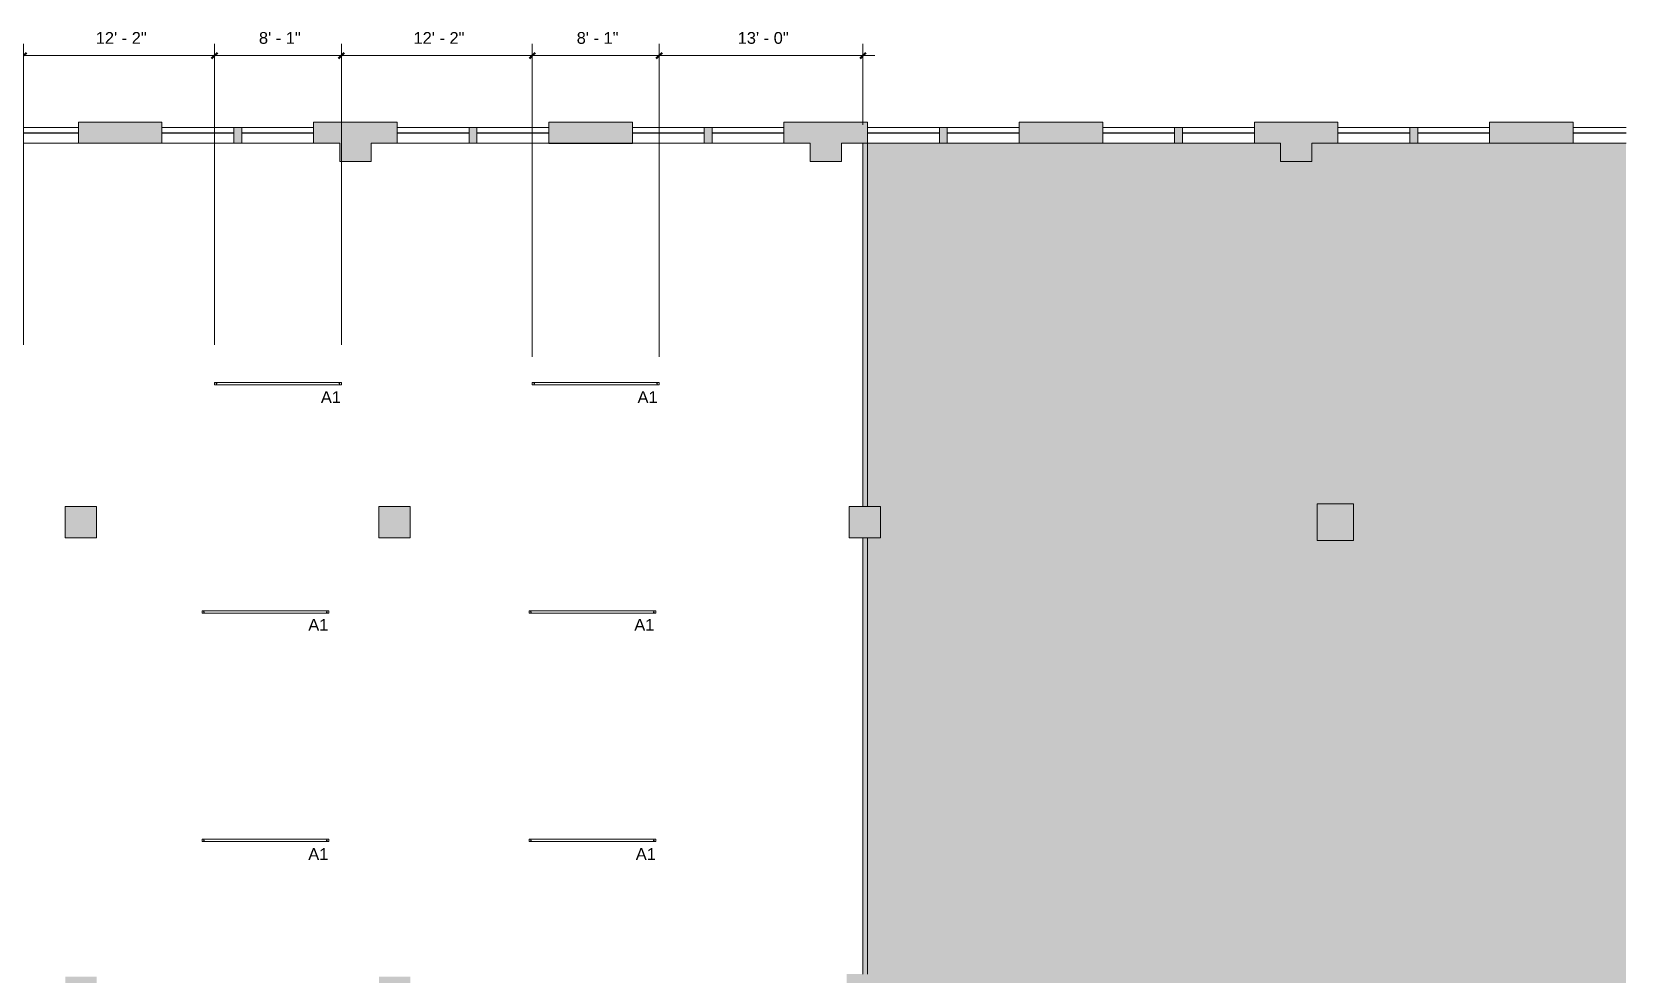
# Model space of a CAD drawing. Header units: inches. Extents: x 0 to 2024, y 708 to 2121.
# Drawn here: x 803 to 2024, y 1400 to 2121 of the extents above; entities that cross this region are included whole.
import ezdxf

# ---------------------------------------------------------------- set-up
doc = ezdxf.new("R2010")
doc.units = ezdxf.units.IN
doc.header["$MEASUREMENT"] = 0
for name, color, linetype, lineweight in [('A-ANNO-DIMS', 211, 'Continuous', 9), ('A-ANNO-DIMS-96', 211, 'Continuous', 9), ('A-CLNG', 13, 'Continuous', 13), ('A-DETL', 90, 'Continuous', 9), ('A-DETL-GENF', 92, 'Continuous', 9), ('A-WALL-PATT', 111, 'Continuous', 13), ('E-LITE-EQPM', 33, 'Continuous', 9), ('E-LITE-EQPM-IDEN', 33, 'Continuous', 9), ('I-WALL', 2, 'Continuous', 13), ('Victor Bldg - 6th Floor_LINK_dwg', 8, 'Continuous', 9), ('WINDOWS', 7, 'Continuous', 9), ('WINDOWS SILL', 7, 'Continuous', 9)]:
    doc.layers.add(name, color=color, linetype=linetype, lineweight=lineweight)
doc.styles.add('Arial', font='arial.ttf', dxfattribs={"height": 9})
doc.styles.add('Swis721 Lt BT', font='swissl.ttf', dxfattribs={"height": 9})
doc.dimstyles.new('OTJ_-_3_32__Linear__1_2__Tolerance', dxfattribs={"dimscale": 12, "dimtxt": 9.497835, "dimasz": 0.375, "dimexe": 0.75, "dimexo": 0.5, "dimgap": 0.5, "dimtad": 1, "dimdec": 1, "dimrnd": 0.5, "dimzin": 3, "dimdsep": 46, "dimlunit": 4, "dimtxsty": 'Swis721 Lt BT', "dimblk1": 'OBLIQUE', "dimblk2": 'OBLIQUE', "dimsah": 1, "dimcen": 0.09, "dimdle": 0.75, "dimazin": 0, "dimtfac": 1, "dimtdec": 4, "dimtix": 1, "dimtmove": 0, "dimatfit": 3, "dimfxl": 1, "dimtvp": 1, "dimfrac": 2, "dimtolj": 1, "dimtzin": 0, "dimarcsym": 2})

# ---------------------------------------------------------------- blocks, each defined once
blk = doc.blocks.new('Victor Bldg - 6th Floor_LINK_dwg-6972721-Level 06  RCP')
at = {"layer": 'WINDOWS'}
for p, q in [((839, 2043.5), (784, 2043.5)), ((839, 2043.2), (784, 2043.2)), ((958, 2043.5), (903, 2043.5)), ((958, 2043.2), (903, 2043.2)), ((1019, 2043.5), (964, 2043.5)), ((1019, 2043.2), (964, 2043.2)), ((1138, 2043.5), (1083, 2043.5)), ((1138, 2043.2), (1083, 2043.2)), ((1199, 2043.5), (1144, 2043.5)), ((1199, 2043.2), (1144, 2043.2)), ((1318, 2043.5), (1263, 2043.5)), ((1318, 2043.2), (1263, 2043.2)), ((1379, 2043.5), (1324, 2043.5)), ((1379, 2043.2), (1324, 2043.2)), ((1498, 2043.5), (1443, 2043.5)), ((1498, 2043.2), (1443, 2043.2)), ((1559, 2043.5), (1504, 2043.5)), ((1559, 2043.2), (1504, 2043.2)), ((1678, 2043.5), (1623, 2043.5)), ((1678, 2043.2), (1623, 2043.2)), ((1739, 2043.5), (1684, 2043.5)), ((1739, 2043.2), (1684, 2043.2)), ((1858, 2043.5), (1803, 2043.5)), ((1858, 2043.2), (1803, 2043.2)), ((1919, 2043.5), (1864, 2043.5)), ((1919, 2043.2), (1864, 2043.2)), ((2023.5, 2043.5), (1983, 2043.5)), ((2023.5, 2043.2), (1983, 2043.2))]:
    blk.add_line(p, q, dxfattribs=at)
at = {"layer": 'WINDOWS SILL'}
for p, q in [((839, 2047.5), (784, 2047.5)), ((958, 2047.5), (903, 2047.5)), ((1019, 2047.5), (964, 2047.5)), ((1138, 2047.5), (1083, 2047.5)), ((1199, 2047.5), (1144, 2047.5)), ((1318, 2047.5), (1263, 2047.5)), ((1379, 2047.5), (1324, 2047.5)), ((1498, 2047.5), (1443, 2047.5)), ((1559, 2047.5), (1504, 2047.5)), ((1678, 2047.5), (1623, 2047.5)), ((1739, 2047.5), (1684, 2047.5)), ((1858, 2047.5), (1803, 2047.5)), ((1919, 2047.5), (1864, 2047.5)), ((2023.5, 2047.5), (1983, 2047.5)), ((839, 2035.5), (784, 2035.5)), ((958, 2035.5), (903, 2035.5)), ((1019, 2035.5), (964, 2035.5)), ((1138, 2035.5), (1083, 2035.5)), ((1199, 2035.5), (1144, 2035.5)), ((1318, 2035.5), (1263, 2035.5)), ((1379, 2035.5), (1324, 2035.5)), ((1498, 2035.5), (1443, 2035.5)), ((1559, 2035.5), (1504, 2035.5)), ((1678, 2035.5), (1623, 2035.5)), ((1739, 2035.5), (1684, 2035.5)), ((1858, 2035.5), (1803, 2035.5)), ((1919, 2035.5), (1864, 2035.5)), ((2023.5, 2035.5), (1983, 2035.5))]:
    blk.add_line(p, q, dxfattribs=at)
blk = doc.blocks.new('L-Pendant-Axis-Sculpt-Direct_Indirect - SCDI-F-8-4584194-Level 06  RCP')
at = {"layer": 'A-DETL-GENF'}
for p, q in [((48.5, 0.875), (-48.5, 0.875)), ((-48.5, 0.875), (-48.5, -0.875)), ((-48.5, 0.875), (48.5, 0.875)), ((-48.5, -0.875), (-48.5, 0.875)), ((48.5, -0.875), (48.5, 0.875)), ((48.5, 0.875), (48.5, -0.875)), ((-48.5, -0.875), (48.5, -0.875)), ((48.5, -0.875), (-48.5, -0.875))]:
    blk.add_line(p, q, dxfattribs=at)
for centre in [(-47, 0), (47, 0)]:
    blk.add_circle(centre, 0.25, dxfattribs=at)
blk = doc.blocks.new('DIMBLOCK14-Level 06  RCP')
at = {"layer": 'A-ANNO-DIMS-96'}
for p, q in [((797.1, 1881.1), (797.1, 2111.6)), ((943.3, 1881.1), (943.3, 2111.6)), ((797.1, 2102.6), (943.3, 2102.6)), ((797.1, 2102.6), (797.1, 1881.1)), ((943.3, 2102.6), (943.3, 1881.1))]:
    blk.add_line(p, q, dxfattribs=at)
at = {"layer": 'A-ANNO-DIMS-96', "lineweight": 50}
for p, q in [((797.1, 2102.6), (794.9, 2100.3)), ((797.1, 2102.6), (799.4, 2104.8)), ((943.3, 2102.6), (941, 2100.3)), ((943.3, 2102.6), (945.5, 2104.8))]:
    blk.add_line(p, q, dxfattribs=at)
at = {"layer": 'A-ANNO-DIMS-96', "color": 0, "insert": (852.3, 2120.6), "char_height": 9, "width": 42.876, "attachment_point": 1, "line_spacing_factor": 1.005062, "style": 'Swis721 Lt BT'}
blk.add_mtext('12\' - 2"', dxfattribs=at)
blk = doc.blocks.new('_Oblique')
at = {"color": 0, "linetype": 'ByBlock', "lineweight": -2}
blk.add_line((-0.5, -0.5), (0.5, 0.5), dxfattribs=at)
blk = doc.blocks.new('DIMBLOCK15-Level 06  RCP')
at = {"layer": 'A-ANNO-DIMS-96'}
for p, q in [((943.3, 1881.1), (943.3, 2111.6)), ((1040.3, 1881.1), (1040.3, 2111.6)), ((943.3, 2102.6), (1040.3, 2102.6)), ((943.3, 2102.6), (943.3, 1881.1)), ((1040.3, 2102.6), (1040.3, 1881.1))]:
    blk.add_line(p, q, dxfattribs=at)
at = {"layer": 'A-ANNO-DIMS-96', "lineweight": 50}
for p, q in [((943.3, 2102.6), (941, 2100.3)), ((943.3, 2102.6), (945.5, 2104.8)), ((1040.3, 2102.6), (1038, 2100.3)), ((1040.3, 2102.6), (1042.5, 2104.8))]:
    blk.add_line(p, q, dxfattribs=at)
at = {"layer": 'A-ANNO-DIMS-96', "color": 0, "insert": (977.2, 2120.6), "char_height": 9, "width": 34.916, "attachment_point": 1, "line_spacing_factor": 1.005062, "style": 'Swis721 Lt BT'}
blk.add_mtext('8\' - 1"', dxfattribs=at)
blk = doc.blocks.new('DIMBLOCK16-Level 06  RCP')
at = {"layer": 'A-ANNO-DIMS-96'}
for p, q in [((1040.3, 1881.1), (1040.3, 2111.6)), ((1186.4, 1872), (1186.4, 2111.6)), ((1040.3, 2102.6), (1186.4, 2102.6)), ((1040.3, 2102.6), (1040.3, 1881.1)), ((1186.4, 2102.6), (1186.4, 1872))]:
    blk.add_line(p, q, dxfattribs=at)
at = {"layer": 'A-ANNO-DIMS-96', "lineweight": 50}
for p, q in [((1040.3, 2102.6), (1038, 2100.3)), ((1040.3, 2102.6), (1042.5, 2104.8)), ((1186.4, 2102.6), (1184.2, 2100.3)), ((1186.4, 2102.6), (1188.7, 2104.8))]:
    blk.add_line(p, q, dxfattribs=at)
at = {"layer": 'A-ANNO-DIMS-96', "color": 0, "insert": (1095.5, 2120.6), "char_height": 9, "width": 42.876, "attachment_point": 1, "line_spacing_factor": 1.005062, "style": 'Swis721 Lt BT'}
blk.add_mtext('12\' - 2"', dxfattribs=at)
blk = doc.blocks.new('DIMBLOCK17-Level 06  RCP')
at = {"layer": 'A-ANNO-DIMS-96'}
for p, q in [((1186.4, 1872), (1186.4, 2111.6)), ((1283.4, 1872), (1283.4, 2111.6)), ((1186.4, 2102.6), (1283.4, 2102.6)), ((1186.4, 2102.6), (1186.4, 1872)), ((1283.4, 2102.6), (1283.4, 1872))]:
    blk.add_line(p, q, dxfattribs=at)
at = {"layer": 'A-ANNO-DIMS-96', "lineweight": 50}
for p, q in [((1186.4, 2102.6), (1184.2, 2100.3)), ((1186.4, 2102.6), (1188.7, 2104.8)), ((1283.4, 2102.6), (1281.2, 2100.3)), ((1283.4, 2102.6), (1285.7, 2104.8))]:
    blk.add_line(p, q, dxfattribs=at)
at = {"layer": 'A-ANNO-DIMS-96', "color": 0, "insert": (1220.4, 2120.6), "char_height": 9, "width": 34.916, "attachment_point": 1, "line_spacing_factor": 1.005062, "style": 'Swis721 Lt BT'}
blk.add_mtext('8\' - 1"', dxfattribs=at)
blk = doc.blocks.new('DIMBLOCK18-Level 06  RCP')
at = {"layer": 'A-ANNO-DIMS-96'}
for p, q in [((1283.4, 1872), (1283.4, 2111.6)), ((1439.5, 2049.5), (1439.5, 2111.6)), ((1283.4, 2102.6), (1448.5, 2102.6)), ((1283.4, 2102.6), (1283.4, 1872)), ((1439.5, 2102.6), (1439.5, 2049.5))]:
    blk.add_line(p, q, dxfattribs=at)
at = {"layer": 'A-ANNO-DIMS-96', "lineweight": 50}
for p, q in [((1283.4, 2102.6), (1281.2, 2100.3)), ((1283.4, 2102.6), (1285.7, 2104.8)), ((1439.5, 2102.6), (1437.3, 2100.3)), ((1439.5, 2102.6), (1441.8, 2104.8))]:
    blk.add_line(p, q, dxfattribs=at)
at = {"layer": 'A-ANNO-DIMS-96', "color": 0, "insert": (1343.6, 2120.6), "char_height": 9, "width": 42.876, "attachment_point": 1, "line_spacing_factor": 1.005062, "style": 'Swis721 Lt BT'}
blk.add_mtext('13\' - 0"', dxfattribs=at)

msp = doc.modelspace()

# ---------------------------------------------------------------- hatches: boundary and pattern name
at = {"layer": 'A-DETL-GENF'}
h = msp.add_hatch(color=7, dxfattribs=at)
h.paths.add_polyline_path([(22.25, 707.52), (34.12, 707.52), (34.12, 728.5), (12, 728.5), (12, 716.5), (3.5, 716.5), (3.5, 707.52), (14.84, 707.52)], flags=0)
h.paths.add_polyline_path([(12, 814.5), (34.12, 814.5), (34.12, 896.5), (12, 896.5), (12, 884.5), (3.5, 884.5), (3.5, 826.5), (12, 826.5)], flags=0)
h.paths.add_polyline_path([(12, 982.5), (34.12, 982.5), (34.12, 1064.5), (12, 1064.5), (12, 1052.5), (3.5, 1052.5), (3.5, 994.5), (12, 994.5)], flags=0)
h.paths.add_polyline_path([(493, 1013.5), (517, 1013.5), (517, 1037.5), (493, 1037.5), (493, 1013.75)], flags=0)
h.paths.add_polyline_path([(30, 1150.5), (34.12, 1150.5), (34.12, 1206), (24.38, 1206), (24.38, 1249.75), (5.5, 1249.75), (5.5, 1242), (0, 1242), (0, 1162.5), (12, 1162.5), (12, 1150.5), (24.38, 1150.5)], flags=0)
h.paths.add_polyline_path([(5.5, 1301.25), (24.38, 1301.25), (24.38, 1355.38), (34.12, 1355.38), (34.12, 1400.5), (12, 1400.5), (12, 1387), (0, 1387), (0, 1309), (5.5, 1309)], flags=0)
h.paths.add_polyline_path([(1439.5, 1371.5), (1455, 1371.5), (1455, 1399.5), (1427, 1399.5), (1427, 1371.5), (1429, 1371.5)], flags=0)
h.paths.add_polyline_path([(1787, 1371.5), (1815, 1371.5), (1815, 1399.5), (1787, 1399.5), (1787, 1398.43)], flags=0)
h.paths.add_polyline_path([(853, 1373.5), (853, 1397.5), (829, 1397.5), (829, 1373.5)], flags=0)
h.paths.add_polyline_path([(493, 1373.5), (517, 1373.5), (517, 1397.5), (493, 1397.5), (493, 1373.75)], flags=0)
h.paths.add_polyline_path([(1093, 1373.5), (1093, 1397.5), (1069, 1397.5), (1069, 1373.5)], flags=0)
h.paths.add_polyline_path([(12, 1486.5), (34.12, 1486.5), (34.12, 1568.5), (12, 1568.5), (12, 1555), (3.5, 1555), (3.5, 1500), (12, 1500)], flags=0)
h.paths.add_polyline_path([(12, 1654.5), (34.12, 1654.5), (34.12, 1736.5), (12, 1736.5), (12, 1723), (3.5, 1723), (3.5, 1668), (12, 1668)], flags=0)
h.paths.add_polyline_path([(1787, 1731.5), (1815, 1731.5), (1815, 1759.5), (1787, 1759.5), (1787, 1733.5)], flags=0)
h.paths.add_polyline_path([(493, 1733.5), (517, 1733.5), (517, 1757.5), (493, 1757.5), (493, 1733.75)], flags=0)
h.paths.add_polyline_path([(1429, 1733.5), (1453, 1733.5), (1453, 1757.5), (1429, 1757.5)], flags=0)
h.paths.add_polyline_path([(1080.57, 1733.5), (1093, 1733.5), (1093, 1757.5), (1069, 1757.5), (1069, 1733.5)], flags=0)
h.paths.add_polyline_path([(853, 1733.5), (853, 1757.5), (829, 1757.5), (829, 1733.5)], flags=0)
h.paths.add_polyline_path([(24.38, 1822.5), (34.12, 1822.5), (34.12, 1872.5), (24.38, 1872.5), (24.38, 1923.25), (5.5, 1923.25), (5.5, 1915.5), (0, 1915.5), (0, 1836), (12, 1836), (12, 1822.5)], flags=0)
h.paths.add_polyline_path([(24.38, 1974.75), (24.38, 2031.38), (37.25, 2031.38), (37.25, 2049.5), (29.5, 2049.5), (29.5, 2055), (0, 2055), (0, 1982.5), (5.5, 1982.5), (5.5, 1974.75), (20.25, 1974.75)], flags=0)
h.paths.add_polyline_path([(679, 2021.5), (703, 2021.5), (703, 2035.5), (723, 2035.5), (723, 2051.5), (659, 2051.5), (659, 2035.5), (679, 2035.5)], flags=0)
h.paths.add_polyline_path([(1776.5, 2021.5), (1783, 2021.5), (1783, 2035.5), (1803, 2035.5), (1803, 2051.5), (1739, 2051.5), (1739, 2035.5), (1759, 2035.5), (1759, 2021.5)], flags=0)
h.paths.add_polyline_path([(1423, 2021.5), (1423, 2035.5), (1443, 2035.5), (1443, 2051.5), (1379, 2051.5), (1379, 2035.5), (1399, 2035.5), (1399, 2021.5), (1416.5, 2021.5)], flags=0)
h.paths.add_polyline_path([(1039, 2021.5), (1063, 2021.5), (1063, 2035.5), (1083, 2035.5), (1083, 2051.5), (1019, 2051.5), (1019, 2035.5), (1039, 2035.5)], flags=0)
h.paths.add_polyline_path([(493, 2021.5), (517, 2021.5), (517, 2035.5), (543, 2035.5), (543, 2051.5), (480, 2051.5), (480, 2052.5), (447.75, 2052.5), (447.75, 2031.38), (493, 2031.38)], flags=0)
h.paths.add_polyline_path([(88.75, 2031.38), (135.25, 2031.38), (135.25, 2052.5), (126.25, 2052.5), (126.25, 2055), (96.5, 2055), (96.5, 2049.5), (88.75, 2049.5), (88.75, 2035.5)], flags=0)
h.paths.add_polyline_path([(226.75, 2031.38), (226.75, 2052.5), (177.75, 2052.5), (177.75, 2031.38), (216.77, 2031.38)], flags=0)
h.paths.add_polyline_path([(407.75, 2031.38), (407.75, 2052.5), (360.75, 2052.5), (360.75, 2031.38)], flags=0)
h.paths.add_polyline_path([(269.38, 2031.38), (318.25, 2031.38), (318.25, 2052.5), (269.38, 2052.5), (269.38, 2031.63)], flags=0)
h.paths.add_polyline_path([(604, 2035.5), (604, 2047.5), (598, 2047.5), (598, 2035.5)], flags=0)
h.paths.add_polyline_path([(784, 2035.5), (784, 2047.5), (778, 2047.5), (778, 2035.5)], flags=0)
h.paths.add_polyline_path([(903, 2035.5), (903, 2051.5), (839, 2051.5), (839, 2035.5)], flags=0)
h.paths.add_polyline_path([(964, 2035.5), (964, 2047.5), (958, 2047.5), (958, 2035.5)], flags=0)
h.paths.add_polyline_path([(1983, 2035.5), (1983, 2051.5), (1919, 2051.5), (1919, 2035.5)], flags=0)
h.paths.add_polyline_path([(1864, 2035.5), (1864, 2047.5), (1858, 2047.5), (1858, 2035.5)], flags=0)
h.paths.add_polyline_path([(1504, 2035.5), (1504, 2047.5), (1498, 2047.5), (1498, 2035.5)], flags=0)
h.paths.add_polyline_path([(1678, 2035.5), (1684, 2035.5), (1684, 2047.5), (1678, 2047.5)], flags=0)
h.paths.add_polyline_path([(1623, 2035.5), (1623, 2051.5), (1559, 2051.5), (1559, 2035.5)], flags=0)
h.paths.add_polyline_path([(1263, 2035.5), (1263, 2051.5), (1199, 2051.5), (1199, 2035.5)], flags=0)
h.paths.add_polyline_path([(1138, 2035.5), (1144, 2035.5), (1144, 2047.5), (1138, 2047.5)], flags=0)
h.paths.add_polyline_path([(1324, 2035.5), (1324, 2047.5), (1318, 2047.5), (1318, 2035.5)], flags=0)
h = msp.add_hatch(color=9, dxfattribs=at)
h.paths.add_polyline_path([(767.84, 707.52), (2023.53, 707.52), (2023.53, 2035.5), (1783, 2035.5), (1783, 2021.5), (1759, 2021.5), (1759, 2035.5), (1443, 2035.5), (1443, 1757.5), (1453, 1757.5), (1453, 1733.5), (1443, 1733.5), (1443, 1399.5), (1455, 1399.5), (1455, 1371.5), (1443, 1371.5), (1443, 1301.25), (1883.86, 1301.25), (1883.86, 1238), (1986, 1238), (1986, 749.5), (807.87, 749.5), (807.87, 748.75), (806.37, 748.75), (806.37, 750.75), (805.87, 750.75), (805.87, 752.25), (806.37, 752.25), (806.37, 753), (770.12, 753), (770.12, 752.25), (770.62, 752.25), (770.62, 750.75), (770.12, 750.75), (770.12, 748.75), (768.62, 748.75), (768.62, 749.5), (765.5, 749.5), (765.5, 872.5), (34.12, 872.5), (34.12, 814.5), (30, 814.5), (30, 728.5), (34.12, 728.5), (34.12, 707.52), (765.5, 707.52)], flags=0)
h.paths.add_polyline_path([(1004.38, 813), (1040.63, 813), (1040.63, 813.75), (1040.13, 813.75), (1040.13, 815.25), (1040.63, 815.25), (1040.63, 818.38), (1042.12, 818.38), (1042.12, 817.63), (1052.5, 817.63), (1052.5, 912.5), (993, 912.5), (993, 951.5), (907.38, 951.5), (907.38, 817.63), (1002.88, 817.63), (1002.88, 818.38), (1004.38, 818.38), (1004.38, 815.25), (1004.88, 815.25), (1004.88, 813.75), (1004.38, 813.75)], flags=0)
h.paths.add_polyline_path([(899.19, 813), (899.19, 815.38), (898.69, 815.38), (898.69, 816.88), (899.19, 816.88), (899.19, 818.38), (900.69, 818.38), (900.69, 817.63), (902.75, 817.63), (902.75, 951.5), (833.62, 951.5), (833.62, 817.63), (861.44, 817.63), (861.44, 818.38), (862.94, 818.38), (862.94, 816.88), (863.44, 816.88), (863.44, 815.38), (862.94, 815.38), (862.94, 813), (899.06, 813)], flags=0)
h.paths.add_polyline_path([(1286.13, 813), (1286.63, 813), (1286.63, 814.75), (1286.13, 814.75), (1286.13, 816.25), (1286.63, 816.25), (1286.63, 817.75), (1288.13, 817.75), (1288.13, 817), (1321.5, 817), (1321.5, 865.13), (1290.75, 865.13), (1290.75, 912.5), (1058.5, 912.5), (1058.5, 817), (1248.88, 817), (1248.88, 817.75), (1250.38, 817.75), (1250.38, 816.25), (1250.88, 816.25), (1250.88, 814.75), (1250.38, 814.75), (1250.38, 813), (1260.07, 813)], flags=0)
h.paths.add_polyline_path([(1737.13, 818), (1947.62, 818), (1947.62, 994.5), (1842, 994.5), (1842, 1002.5), (1843.49, 1002.5), (1843.49, 1138.5), (1842, 1138.5), (1842, 1141.5), (1737.13, 1141.5), (1737.13, 818.38)], flags=0)
h.paths.add_polyline_path([(1977, 818), (1977, 994.5), (1953.63, 994.5), (1953.63, 818)], flags=0)
h.paths.add_polyline_path([(1637.5, 818), (1730.13, 818), (1730.13, 1140.5), (1637.5, 1140.5), (1637.5, 1106.5), (1630.5, 1106.5), (1630.5, 1064.5), (1637.5, 1064.5), (1637.5, 1001.5), (1630.5, 1001.5), (1630.5, 959.5), (1637.5, 959.5), (1637.5, 897.5), (1630.5, 897.5), (1630.5, 855.5), (1637.5, 855.5), (1637.5, 820.08)], flags=0)
h.paths.add_polyline_path([(1388.5, 818), (1484.5, 818), (1484.5, 855.5), (1491.5, 855.5), (1491.5, 897.5), (1484.5, 897.5), (1484.5, 959.5), (1491.5, 959.5), (1491.5, 1001.5), (1484.5, 1001.5), (1484.5, 1064.5), (1491.5, 1064.5), (1491.5, 1106.5), (1484.5, 1106.5), (1484.5, 1153.5), (1388.5, 1153.5), (1388.5, 1106.5), (1381.5, 1106.5), (1381.5, 1143.5), (1321.5, 1143.5), (1321.5, 1013.5), (1323.13, 1013.5), (1323.13, 1014.25), (1324.63, 1014.25), (1324.65, 1012.75), (1325.13, 1012.75), (1325.13, 1011.25), (1324.63, 1011.25), (1324.63, 1008.5), (1360.88, 1008.5), (1360.88, 1011.25), (1360.38, 1011.25), (1360.38, 1012.75), (1360.88, 1012.75), (1360.88, 1014.25), (1362.38, 1014.25), (1362.38, 1013.5), (1381.5, 1013.5), (1381.5, 1064.5), (1388.5, 1064.5), (1388.5, 882.68)], flags=0)
h.paths.add_polyline_path([(1294.25, 868.63), (1318, 868.63), (1318, 912.5), (1294.25, 912.5), (1294.25, 882.68)], flags=0)
h.paths.add_polyline_path([(1023.22, 916), (1023.22, 936.5), (1026.38, 936.5), (1026.38, 1013.5), (1029.88, 1013.5), (1029.88, 936.5), (1038.55, 936.5), (1038.55, 1013.5), (1036, 1013.5), (1036, 1234.5), (867.38, 1234.5), (867.38, 957.5), (993, 957.5), (993, 1017.5), (1016.5, 1017.5), (1016.5, 1013.5), (997, 1013.5), (997, 916)], flags=0)
h.paths.add_polyline_path([(1109.89, 924.5), (1257.5, 924.5), (1257.5, 960.5), (1261, 960.5), (1261, 928), (1317.25, 928), (1317.25, 929.12), (1318.75, 929.12), (1318.75, 929.62), (1320.25, 929.62), (1320.25, 929.12), (1321.5, 929.12), (1321.5, 965.37), (1320.25, 965.37), (1320.25, 964.87), (1318.75, 964.87), (1318.75, 965.37), (1317.25, 965.37), (1317.25, 966.87), (1318, 966.87), (1318, 1004.12), (1261, 1004.12), (1261, 1009.12), (1318, 1009.12), (1318, 1066.12), (1042, 1066.12), (1042, 1013.5), (1042.05, 1013.5), (1042.05, 936.5), (1047.22, 936.5), (1047.22, 924.5), (1058.5, 924.5)], flags=0)
h.paths.add_polyline_path([(838, 957.5), (861.38, 957.5), (861.38, 1234.5), (838, 1234.5), (838, 962.48)], flags=0)
h.paths.add_polyline_path([(1947.62, 1000.5), (1980, 1000.5), (1980, 1232), (1886.36, 1232), (1886.36, 1230.94), (1887.11, 1230.94), (1887.11, 1229.44), (1885.61, 1229.44), (1885.61, 1228.94), (1884.11, 1228.94), (1884.11, 1229.44), (1880.36, 1229.44), (1880.36, 1193.19), (1884.11, 1193.19), (1884.11, 1193.69), (1885.61, 1193.69), (1885.61, 1193.19), (1887.11, 1193.19), (1887.11, 1191.69), (1886.36, 1191.69), (1886.36, 1138.5), (1885.99, 1138.5), (1885.99, 1000.5), (1924.6, 1000.5)], flags=0)
h.paths.add_polyline_path([(1848.11, 1002.5), (1876.99, 1002.5), (1876.99, 1138.5), (1848.11, 1138.5), (1848.11, 1027.36)], flags=0)
h.paths.add_polyline_path([(1249.2, 1070.12), (1318, 1070.12), (1318, 1080.12), (1042, 1080.12), (1042, 1070.12), (1189.25, 1070.12)], flags=0)
h.paths.add_polyline_path([(1098.22, 1084.12), (1318, 1084.12), (1318, 1149.63), (1317.25, 1149.63), (1317.25, 1151.13), (1319.25, 1151.13), (1319.25, 1151.63), (1320.75, 1151.63), (1320.75, 1151.13), (1322.25, 1151.13), (1322.25, 1149.63), (1321.5, 1149.63), (1321.5, 1147), (1381.5, 1147), (1381.5, 1234.5), (1379.13, 1234.5), (1379.13, 1233.75), (1377.63, 1233.75), (1377.63, 1235.25), (1377.13, 1235.25), (1377.13, 1236.75), (1377.63, 1236.75), (1377.63, 1238), (1341.38, 1238), (1341.38, 1236.75), (1341.88, 1236.75), (1341.88, 1235.25), (1341.38, 1235.25), (1341.38, 1233.75), (1339.88, 1233.75), (1339.88, 1234.5), (1321.5, 1234.5), (1321.5, 1188.88), (1322.25, 1188.88), (1322.25, 1187.38), (1320.75, 1187.38), (1320.75, 1186.88), (1319.25, 1186.88), (1319.25, 1187.38), (1317.25, 1187.38), (1317.25, 1188.88), (1318, 1188.88), (1318, 1199), (1248, 1199), (1248, 1191.75), (1242, 1191.75), (1242, 1215.75), (1104, 1215.75), (1104, 1191.75), (1098, 1191.75), (1098, 1220), (1042, 1220), (1042, 1084.12), (1098, 1084.12)], flags=0)
h.paths.add_polyline_path([(1829.94, 1146.5), (1880.36, 1146.5), (1880.36, 1189.88), (1879.63, 1189.88), (1879.63, 1154), (1828.63, 1154), (1828.63, 1146.5)], flags=0)
h.paths.add_polyline_path([(1767.13, 1146.5), (1767.13, 1233.38), (1636.5, 1233.38), (1636.5, 1147.5), (1737.13, 1147.5), (1737.13, 1146.5), (1765.42, 1146.5)], flags=0)
h.paths.add_polyline_path([(1432.68, 1165.5), (1488, 1165.5), (1488, 1234.5), (1443.88, 1234.5), (1443.88, 1233.75), (1442.38, 1233.75), (1442.38, 1235.25), (1441.88, 1235.25), (1441.88, 1236.75), (1442.38, 1236.75), (1442.38, 1238), (1406.12, 1238), (1406.12, 1236.75), (1406.63, 1236.75), (1406.63, 1235.25), (1406.12, 1235.25), (1406.12, 1233.75), (1404.62, 1233.75), (1404.62, 1234.5), (1402, 1234.5), (1402, 1228.5), (1385, 1228.5), (1385, 1165.5), (1406.25, 1165.5)], flags=0)
h.paths.add_polyline_path([(1248, 1202.5), (1318, 1202.5), (1318, 1234.5), (1248, 1234.5), (1248, 1215.75)], flags=0)
h.paths.add_polyline_path([(1244.5, 1219.75), (1244.5, 1232), (1101.5, 1232), (1101.5, 1219.75), (1242, 1219.75)], flags=0)
h.paths.add_polyline_path([(1087, 1223.5), (1098, 1223.5), (1098, 1234.5), (1042, 1234.5), (1042, 1223.5)], flags=0)
h.paths.add_polyline_path([(1388.5, 1232), (1398.5, 1232), (1398.5, 1234.5), (1385, 1234.5), (1385, 1232)], flags=0)
h.paths.add_polyline_path([(1813.84, 1371.5), (1787, 1371.5), (1787, 1399.5), (1815, 1399.5), (1815, 1371.5)], flags=0)
h.paths.add_polyline_path([(1787, 1731.5), (1787, 1759.5), (1815, 1759.5), (1815, 1731.5)], flags=0)
at = {"layer": 'A-WALL-PATT', "lineweight": 9}
for points in [[(1443, 1757.5), (1443, 2035.5), (1439.5, 2035.5), (1439.5, 1757.5)], [(1439.5, 1399.5), (1443, 1399.5), (1443, 1733.5), (1439.5, 1733.5), (1439.5, 1408.13)]]:
    msp.add_hatch(color=7, dxfattribs=at).paths.add_polyline_path(points, flags=0)

# ---------------------------------------------------------------- linework, layer by layer
at = {"layer": 'A-CLNG'}
for p, q in [((839, 2035.5), (784, 2035.5)), ((958, 2035.5), (903, 2035.5)), ((1019, 2035.5), (964, 2035.5)), ((1138, 2035.5), (1083, 2035.5)), ((1199, 2035.5), (1144, 2035.5)), ((1318, 2035.5), (1263, 2035.5)), ((1379, 2035.5), (1324, 2035.5))]:
    msp.add_line(p, q, dxfattribs=at)
at = {"layer": 'A-DETL'}
for p, q in [((903, 2051.5), (839, 2051.5)), ((839, 2051.5), (839, 2035.5)), ((903, 2035.5), (903, 2051.5)), ((1083, 2051.5), (1019, 2051.5)), ((1019, 2051.5), (1019, 2035.5)), ((1083, 2035.5), (1083, 2051.5)), ((1263, 2051.5), (1199, 2051.5)), ((1199, 2051.5), (1199, 2035.5)), ((1263, 2035.5), (1263, 2051.5)), ((1443, 2051.5), (1379, 2051.5)), ((1379, 2051.5), (1379, 2035.5)), ((1443, 2035.5), (1443, 2051.5)), ((1623, 2051.5), (1559, 2051.5)), ((1559, 2051.5), (1559, 2035.5)), ((1623, 2035.5), (1623, 2051.5)), ((1803, 2051.5), (1739, 2051.5)), ((1739, 2051.5), (1739, 2035.5)), ((1803, 2035.5), (1803, 2051.5)), ((1983, 2051.5), (1919, 2051.5)), ((1919, 2051.5), (1919, 2035.5)), ((1983, 2035.5), (1983, 2051.5)), ((964, 2047.5), (958, 2047.5)), ((958, 2047.5), (958, 2035.5)), ((964, 2035.5), (964, 2047.5)), ((1144, 2047.5), (1138, 2047.5)), ((1138, 2047.5), (1138, 2035.5)), ((1144, 2035.5), (1144, 2047.5)), ((1324, 2047.5), (1318, 2047.5)), ((1318, 2047.5), (1318, 2035.5)), ((1324, 2035.5), (1324, 2047.5)), ((1504, 2047.5), (1498, 2047.5)), ((1498, 2047.5), (1498, 2035.5)), ((1504, 2035.5), (1504, 2047.5)), ((1684, 2047.5), (1678, 2047.5)), ((1678, 2047.5), (1678, 2035.5)), ((1684, 2035.5), (1684, 2047.5)), ((1864, 2047.5), (1858, 2047.5)), ((1858, 2047.5), (1858, 2035.5)), ((1864, 2035.5), (1864, 2047.5)), ((839, 2035.5), (903, 2035.5)), ((958, 2035.5), (964, 2035.5)), ((1019, 2035.5), (1039, 2035.5)), ((1039, 2035.5), (1039, 2021.5)), ((1063, 2021.5), (1063, 2035.5)), ((1063, 2035.5), (1083, 2035.5)), ((1138, 2035.5), (1144, 2035.5)), ((1199, 2035.5), (1263, 2035.5)), ((1318, 2035.5), (1324, 2035.5)), ((1379, 2035.5), (1399, 2035.5)), ((1399, 2035.5), (1399, 2021.5)), ((1423, 2021.5), (1423, 2035.5)), ((1423, 2035.5), (1443, 2035.5)), ((1498, 2035.5), (1443, 2035.5)), ((1443, 2035.5), (1443, 1757.5)), ((1498, 2035.5), (1504, 2035.5)), ((1559, 2035.5), (1504, 2035.5)), ((1559, 2035.5), (1623, 2035.5)), ((1678, 2035.5), (1623, 2035.5)), ((1678, 2035.5), (1684, 2035.5)), ((1739, 2035.5), (1684, 2035.5)), ((1739, 2035.5), (1759, 2035.5)), ((1759, 2035.5), (1759, 2021.5)), ((1783, 2021.5), (1783, 2035.5)), ((1783, 2035.5), (1803, 2035.5)), ((1858, 2035.5), (1803, 2035.5)), ((1858, 2035.5), (1864, 2035.5)), ((1919, 2035.5), (1864, 2035.5)), ((1919, 2035.5), (1983, 2035.5)), ((2023.53, 2035.5), (1983, 2035.5)), ((1039, 2021.5), (1063, 2021.5)), ((1399, 2021.5), (1423, 2021.5)), ((1759, 2021.5), (1783, 2021.5)), ((853, 1757.5), (829, 1757.5)), ((829, 1757.5), (829, 1733.5)), ((853, 1733.5), (853, 1757.5)), ((1093, 1757.5), (1069, 1757.5)), ((1069, 1757.5), (1069, 1733.5)), ((1093, 1733.5), (1093, 1757.5)), ((1429, 1757.5), (1429, 1733.5)), ((1453, 1757.5), (1429, 1757.5)), ((1453, 1733.5), (1453, 1757.5)), ((1815, 1759.5), (1787, 1759.5)), ((1787, 1759.5), (1787, 1731.5)), ((1815, 1731.5), (1815, 1759.5)), ((829, 1733.5), (853, 1733.5)), ((1069, 1733.5), (1093, 1733.5)), ((1429, 1733.5), (1453, 1733.5)), ((1443, 1733.5), (1443, 1399.5)), ((1787, 1731.5), (1815, 1731.5))]:
    msp.add_line(p, q, dxfattribs=at)
at = {"layer": 'I-WALL'}
for p, q in [((1199, 2035.25), (1199, 2035.5)), ((1263, 2035.25), (1199, 2035.25)), ((1263, 2035.5), (1263, 2035.25))]:
    msp.add_line(p, q, dxfattribs=at)
at = {"layer": 'I-WALL', "color": 8, "lineweight": 20}
for p, q in [((1439.5, 1757.5), (1439.5, 2035.5)), ((1443, 2035.5), (1443, 1757.5)), ((1439.5, 1399.5), (1439.5, 1733.5)), ((1443, 1733.5), (1443, 1399.5))]:
    msp.add_line(p, q, dxfattribs=at)

# ---------------------------------------------------------------- block references
at = {"layer": 'E-LITE-EQPM'}
for p in [(991.77, 1851.5), (1234.9, 1851.5)]:
    msp.add_blockref('L-Pendant-Axis-Sculpt-Direct_Indirect - SCDI-F-8-4584194-Level 06  RCP', p, dxfattribs=at)
at = {"layer": 'E-LITE-EQPM', "rotation": 180}
for p in [(982.14, 1676.67), (1232.4, 1676.67), (982.14, 1501.84), (1232.4, 1501.84)]:
    msp.add_blockref('L-Pendant-Axis-Sculpt-Direct_Indirect - SCDI-F-8-4584194-Level 06  RCP', p, dxfattribs=at)
at = {"layer": 'Victor Bldg - 6th Floor_LINK_dwg', "color": 7}
msp.add_blockref('Victor Bldg - 6th Floor_LINK_dwg-6972721-Level 06  RCP', (0, 0), dxfattribs=at)

# ---------------------------------------------------------------- texts
at = {"layer": 'E-LITE-EQPM-IDEN', "char_height": 9, "width": 18.786, "attachment_point": 1, "style": 'Arial'}
for insert in [(1024.61, 1845.65), (1266.97, 1845.65), (1014.98, 1671.39), (1264.47, 1671.39), (1014.98, 1495.92), (1265.61, 1495.92)]:
    msp.add_mtext('A1', dxfattribs=dict(at, insert=insert))

# ---------------------------------------------------------------- dimensions: what is measured, and where the dimension line sits
at = {"layer": 'A-ANNO-DIMS'}
for base, p1, p2, override, picture, middle in [((943.27, 2102.58), (797.14, 1875.14), (943.27, 1875.14), {"dimpost": '<>', "dimfxl": 146.13125}, 'DIMBLOCK14-Level 06  RCP', (870.2, 2113.08)), ((1040.27, 2102.58), (943.27, 1875.14), (1040.27, 1875.14), {"dimpost": '<>', "dimfxl": 97}, 'DIMBLOCK15-Level 06  RCP', (991.77, 2113.21)), ((1186.4, 2102.58), (1040.27, 1875.14), (1186.4, 1865.99), {"dimpost": '<>', "dimfxl": 146.417706}, 'DIMBLOCK16-Level 06  RCP', (1113.33, 2113.08)), ((1283.4, 2102.58), (1186.4, 1865.99), (1283.4, 1865.99), {"dimpost": '<>', "dimfxl": 97}, 'DIMBLOCK17-Level 06  RCP', (1234.9, 2113.21)), ((1439.5, 2102.58), (1283.4, 1865.99), (1439.5, 2043.5), {"dimpost": '<>', "dimfxl": 236.385875}, 'DIMBLOCK18-Level 06  RCP', (1361.45, 2113.21))]:
    dim = msp.add_linear_dim(base=base, p1=p1, p2=p2, dimstyle='OTJ_-_3_32__Linear__1_2__Tolerance', override=override, dxfattribs=at)
    dim.commit()
    dim.dimension.update_dxf_attribs({"geometry": picture, "text_midpoint": middle})

doc.saveas('drawing.dxf')
